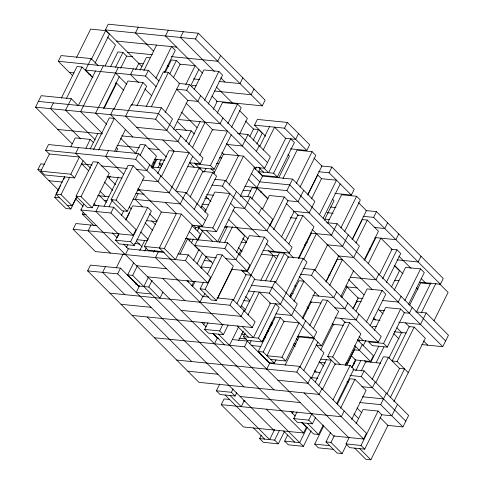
<?xml version="1.0" encoding="UTF-8"?>
<svg xmlns="http://www.w3.org/2000/svg" width="484" height="484" viewBox="0 0 484 484"><rect width="100%" height="100%" fill="white"/><g stroke="black" fill="none" stroke-linecap="round" stroke-linejoin="round"><path stroke-width="0.73" d="M72.122 143.79L35.544 107.158L41.231 95.693L71.263 98.706L78.154 105.609M72.618 75.643L58.304 61.305L61.147 55.575L91.173 58.588L98.07 65.491M53.403 102.935L50.554 108.664L80.774 138.926M76.587 57.439L90.647 29.119L105.657 30.631L109.372 34.346L94.979 63.337M61.299 98.222L77.029 66.532L82.032 67.034L92.638 77.652M66.302 98.724L82.032 67.034M49.368 154.009L40.831 171.203L70.858 174.216L79.394 157.022L49.368 154.009L45.653 150.288L48.503 144.559L138.581 153.597L205.385 220.498M71.263 98.706L65.57 110.17L95.257 139.9M92.91 77.482L85.487 70.053L91.173 58.588M141.981 66.568L105.403 29.929L108.247 24.2L198.331 33.239L265.129 100.14L262.286 105.869L216.493 101.271M91.264 59.623L105.657 30.631M58.57 190.279L37.891 169.575L40.741 163.846L44.492 164.221M78.426 105.445L95.493 71.057M103.346 65.824L80.586 111.677L102.324 133.445M105.125 65.897L115.501 44.994L107.545 37.026M70.888 146.658L75.238 137.892L90.254 139.398L93.436 142.586M110.552 66.756L117.915 51.921L122.924 52.423L126.633 56.144L132.64 56.743M115.555 67.258L122.924 52.423M78.529 147.572L75.685 153.301L90.526 168.172M118.362 67.33L95.596 113.183L106.734 124.334M138.273 27.213L135.429 32.942L153.452 50.995M76.895 196.849L70.87 208.985L56.023 194.12L64.729 176.587M70.87 208.985L65.866 208.483L54.734 197.333L59.417 187.895M60.089 186.546L60.754 185.197M63.434 179.806L64.771 177.108M120.607 68.28L126.633 56.144M103.491 108.47L119.227 76.781M56.023 194.12L61.032 194.622L69.732 177.09M104.254 108.156L116.638 83.212L123.529 90.109M85.904 148.165L90.254 139.398M40.831 171.203L44.54 174.918L74.572 177.93L83.103 160.736M90.151 148.981L97.847 133.475M113.456 108.96L110.612 114.69L132.876 136.99M133.372 68.843L130.529 74.572L138.478 82.534M93.587 149.598L109.317 117.902L114.321 118.405L98.591 150.1M113.885 109.317L127.939 80.997L142.955 82.51L146.664 86.225L136.96 105.778M135.623 69.787L138.968 63.041M76.042 196.129L93.116 161.741L98.119 162.243L109.251 173.393L92.184 207.781L87.18 207.279L76.042 196.129L81.052 196.631L92.184 207.781M67.161 205.27L72.164 205.773L76.847 196.335M140.033 70.265L146.392 57.451L149.967 57.814M81.052 196.631L98.119 162.243M143.851 70.725L156.574 45.097M108.555 150.584L105.712 156.32L123.735 174.367M85.487 70.053L145.545 76.079L148.388 70.349L158.988 80.967M168.305 30.226L165.455 35.961L202.566 73.126M131.575 105.433L142.955 82.51M301.617 422.471L306.39 427.251L303.541 432.98L80.876 209.989L83.726 204.26M177.803 253.828L188.312 254.887L210.582 277.187L207.733 282.916L185.469 260.616L95.384 251.577L73.12 229.277L75.964 223.541L96.981 225.653M94.09 225.853L82.425 214.17L83.375 212.264M114.744 151.135L125.459 129.555M116.354 151.54L117.697 148.842L116.106 147.251M155.854 78.299L171.584 46.609L175.299 50.324L164.251 72.576M109.281 178.203L110.285 176.182M146.331 106.244L163.398 71.856L168.408 72.358L179.54 83.508L165.147 112.5M183.315 31.732L180.471 37.468L214.4 71.444M98.736 205.767L95.892 211.496L118.163 233.796M165.389 72.104L171.415 59.968L176.424 60.47L180.665 64.717M90.974 225.054L88.13 230.783L110.4 253.084M151.335 106.746L168.408 72.358M104.12 206.111L118.513 177.12M169.727 73.955L176.424 60.47M111.078 199.644L128.145 165.256L133.154 165.758L144.286 176.908L127.213 211.296L122.21 210.794L111.078 199.644L116.081 200.146L127.213 211.296M109.13 206.614L112.476 199.874M135.617 153.864L140.299 144.426L145.303 144.928L156.441 156.072L151.087 166.865M173.435 77.67L180.133 64.184L195.149 65.691L185.771 84.573M45.653 150.288L135.738 159.333L138.581 153.597M35.544 107.158L155.654 119.209L161.347 107.75L172.479 118.901L166.786 130.359L136.76 127.346M105.403 29.929L195.488 38.974L198.331 33.239M116.081 200.146L133.154 165.758M80.876 209.989L110.909 213.002L113.752 207.273L136.016 229.573L133.173 235.303L73.12 229.277M139.949 155.715L145.303 144.928M321.914 388.676L319.065 394.412L198.954 382.354L87.622 270.858L90.466 265.129L120.498 268.142L139.053 286.728M121.266 215.743L123.608 211.018M149.719 164.748L146.87 170.483L136.361 169.424M176.194 89.189L186.703 90.242L189.547 84.512L267.483 162.557M190.823 85.589L198.857 69.406M138.073 193.679L135.23 199.408L142.653 206.843M125.616 219.996L132.64 205.839L147.656 207.346L151.365 211.06L134.298 245.448L119.282 243.942L115.573 240.227L118.919 233.482M191.718 86.83L192.39 85.48L196.141 85.856M118.798 234.335L117.122 237.711L112.355 232.931M126.161 219.5L129.506 212.76M151.764 167.918L156.12 159.157M152.442 168.384L157.088 159.018M173.435 129.379L187.828 100.388L176.696 89.237M105.482 266.636L102.638 272.365L124.902 294.665M194.157 89.461L203.861 69.908L218.877 71.414L222.586 75.135L208.193 104.127M161.765 166.357L159.115 163.701L161.124 159.659M175.517 130.662L176.182 129.313L191.198 130.819L194.38 134.007M158.08 167.615L160.089 163.568M157.657 173.574L169.037 150.651L189.056 152.66L169.14 192.777L139.114 189.764M160.851 175.898L158.008 181.633L142.242 180.048M180.768 135.78L177.918 141.51L121.617 135.859M200.678 95.663L197.835 101.392L187.326 100.339M220.595 55.539L217.752 61.274L171.209 56.598M161.323 176.775L174.04 151.153L162.908 140.003M116.299 267.846L123.323 253.683M126.336 247.614L127.679 244.916M115.573 240.227L130.589 241.734L147.656 207.346M125.41 254.59L128.26 248.855L164.288 252.473M87.622 270.858L117.648 273.871L120.498 268.142M204.484 100.412L218.877 71.414M185.844 141.612L191.198 130.819M188.706 144.607L200.086 121.684M162.951 292.112L159.938 298.18L148.8 287.03L138.793 286.026L127.661 274.876L133.687 262.739M139.707 250.603L144.728 240.487M192.372 147.808L205.089 122.186M144.305 246.453L161.378 212.065L181.397 214.073L192.529 225.223L175.456 259.612L164.324 248.461L144.305 246.453L148.019 250.167L163.029 251.674M213.226 109.438L217.243 101.35L211.944 96.038M127.661 274.876L132.664 275.378L137.353 265.94M144.716 251.105L146.386 247.735M175.692 190.763L192.765 156.374M217.153 113.335L222.507 102.547L237.517 104.054L241.232 107.775L231.521 127.328M199.789 155.237L212.512 129.615L227.522 131.122L210.455 165.51L195.439 164.003M135.853 284.404L136.524 283.055M153.749 252.249L154.753 250.222M139.555 285.711L136.204 292.457L151.22 293.963M192.027 225.175L202.536 226.228L208.229 214.763L185.965 192.469L180.272 203.927L132.979 199.184M189.68 162.757L200.188 163.81L203.032 158.08L158.498 113.48L38.387 101.422M222.949 117.957L220.105 123.692L178.064 119.469M242.865 77.839L240.016 83.569L218.998 81.463M186.431 193.346L199.154 167.718M158.286 251.874L155.443 257.603L222.241 324.498M199.88 169.297L200.551 167.948M143.796 286.528L148.485 277.09M164.324 248.461L181.397 214.073M190.145 197.061L202.863 171.439L194.38 162.945M227.813 123.608L237.517 104.054M203.927 172.334L205.936 168.293M148.8 287.03L152.151 280.29M194.247 209.348L197.097 203.619M187.889 166.593L214.164 169.231L231.237 134.842M253.997 88.989L251.154 94.719L214.37 91.028M197.139 204.133L212.869 172.443L216.584 176.158L200.854 207.848M213.771 173.677L223.475 154.124L243.494 156.132L254.626 167.282L240.233 196.28M179.915 254.288L187.611 238.775L198.749 249.925L193.388 260.713M239.659 133.929L247.36 118.417L239.405 110.455M189.19 241.068L190.194 239.048M195.215 228.932L195.887 227.583L193.763 225.459M204.823 212.264L214.86 192.033L229.876 193.539L212.803 227.928L197.793 226.421L212.633 241.286M191.368 243.01L193.376 238.963M197.393 230.874L199.069 227.504M185.469 260.616L188.312 254.887M211.944 185.051L222.452 186.11L225.296 180.375L292.1 247.276L289.25 253.005L262.981 250.367M254.124 167.234L264.633 168.287L270.326 156.828L248.062 134.528L242.369 145.987L227.353 144.48M225.768 181.252L238.491 155.63M212.803 263.562L194.78 245.515L200.467 234.05L191.985 225.556M265.656 136.306L254.523 125.156L257.367 119.421L287.399 122.44L309.663 144.734L306.82 150.47L290.303 148.812M198.047 240.143L202.397 231.376M249.804 136.482L253.489 129.065L245.533 121.103M229.101 185.13L243.494 156.132M253.138 140.354L258.492 129.567L262.201 133.288L256.847 144.075M188.022 282.118L188.687 280.774M197.055 263.913L202.409 253.126M201.501 230.142L216.517 231.648L236.434 191.525M256.345 151.407L259.194 145.678M259.829 146.216L269.54 126.663M191.731 285.838L194.072 281.119M200.769 267.634L206.456 256.169M192.578 286.558L195.258 281.162M201.616 268.354L202.288 267.005L210.546 267.833M263.163 150.088L274.543 127.165L285.675 138.315L268.602 172.703L264.361 168.456M255.231 169.715L256.574 167.016M219.464 242.375L227.498 226.191M207.509 274.004L217.213 254.451L222.216 254.953L233.348 266.103L216.281 300.491L211.278 299.989L200.14 288.839L203.492 282.099M258.595 171.699L273.611 173.205L290.678 138.817L294.393 142.532L277.32 176.92L262.304 175.414L258.595 171.699L260.271 168.323M224.467 242.877L232.501 226.694M247.778 196.534L252.128 187.768L257.131 188.27L267.737 198.888M194.78 245.515L224.806 248.528L227.649 242.799L249.913 265.093L247.07 270.828L231.304 269.243M224.945 226.488L266.986 230.705L272.68 219.246L250.409 196.946L244.722 208.41L234.208 207.352M254.523 125.156L284.55 128.169L287.399 122.44M200.14 288.839L205.149 289.341L222.216 254.953M199.971 302.197L202.82 296.468L208.822 297.073M256.877 187.574L262.564 176.109L292.59 179.122L314.86 201.423L309.167 212.887L293.407 211.302M203.244 296.831L204.92 293.455M251.777 199.057L257.131 188.27M236.271 252.678L244.638 235.823L236.156 227.329M203.419 324.939L204.423 322.919M238.781 253.943L235.938 259.678L225.429 258.619M258.698 213.825L261.541 208.096M298.531 133.584L295.682 139.319L285.173 138.261M238.612 254.657L240.953 249.938M217.83 297.975L232.223 268.983M239.677 255.183L249.387 235.629L264.397 237.136L268.112 240.851L236.985 303.559M262.606 208.991L269.304 195.506L284.314 197.018L288.028 200.733L273.635 229.725M278.766 177.664L289.474 156.084L287.883 154.493M228.049 325.206L223.366 334.644L208.35 333.137L204.635 329.423L207.987 322.677M283.007 178.481L297.067 150.161L312.077 151.667L315.792 155.382L300.062 187.072M109.886 293.159L230.003 305.216L232.846 299.481L255.11 321.781L252.267 327.511L132.156 315.459M244.862 186.37L286.903 190.587L292.59 179.122M242.073 270.998L247.33 271.524L264.397 237.136M269.921 226.01L284.314 197.018M233.318 300.358L246.035 274.737L241.262 269.957M204.635 329.423L219.651 330.929L222.997 324.183M214.479 343.785L217.322 338.056L218.822 338.201M296.347 183.357L312.077 151.667M240.693 307.273L254.753 278.953L247.33 271.524M243.978 310.631L241.135 316.367L181.077 310.335M303.728 190.273L298.035 201.737L287.526 200.685M244.62 311.17L254.324 291.616M281.434 237.003L294.157 211.381M260.822 280.357L273.206 255.413M229.495 345.292L238.527 327.087M247.947 315.048L259.327 292.118L270.459 303.268L253.392 337.657L242.26 326.506M307.528 195.022L321.921 166.03L313.965 158.068M285.149 240.717L297.866 215.096L302.869 215.598L314.001 226.748L298.271 258.438M308.072 194.532L317.782 174.978M265.444 281.016L279.504 252.696M238.57 340.627L243.258 331.183M288.815 243.918L302.869 215.598M270.447 281.519L284.507 253.199L269.491 251.692M311.448 198.924L321.491 178.693L336.507 180.199L319.434 214.587M236.785 392.645L235.109 396.015L220.099 394.508L216.384 390.794L219.736 384.048M243.379 336.652L258.396 338.159L275.469 303.771L279.177 307.491L262.104 341.879L247.094 340.367L243.379 336.652L245.055 333.282M248.316 291.017L269.34 293.123L275.027 281.664L297.297 303.964L291.604 315.423L275.838 313.844M318.575 171.711L329.084 172.764L331.927 167.034L354.197 189.335L351.348 195.064L334.837 193.406M275.499 282.541L288.216 256.919L303.232 258.426L306.941 262.14L289.874 296.529M244.505 346.798L247.348 341.069L269.618 363.363L299.644 366.382L366.442 433.277L363.599 439.006L333.573 435.993L244.505 346.798L154.42 337.759M249.532 343.973L251.111 340.79M303.541 432.98L243.488 426.955L221.218 404.654L224.068 398.925L229.319 399.451M216.384 390.794L231.4 392.3L233.076 388.93M299.033 258.123L311.418 233.173M303.232 258.426L280.472 304.273L269.461 303.172M323.149 218.302L340.216 183.914M262.6 341.244L271.306 323.711M303.704 259.303L316.421 233.675M276.037 359.8L274.361 363.169L269.358 362.667L258.226 351.517L275.299 317.129L280.303 317.631L284.544 321.878M324.298 220.238L334.008 200.685L332.417 199.093M258.226 351.517L263.229 352.019L280.303 317.631M290.557 297.587L298.924 280.726L303.928 281.228L293.885 301.459M327.541 223.076L341.601 194.756L356.611 196.268L360.326 199.983L344.59 231.673M244.251 400.595L241.238 406.663L230.106 395.513M266.375 360.526L267.047 359.176M300.262 274.174L311.521 275.305L314.364 269.576L381.162 336.471L378.319 342.2L357.301 340.095M337.935 255.903L353.701 257.482L359.394 246.023L337.124 223.723L331.437 235.188L310.413 233.076M314.836 270.453L327.553 244.825M266.775 369.098L269.618 363.363M340.881 227.958L356.611 196.268M281.954 357.246L299.027 322.858L284.011 321.352L266.944 355.74L281.954 357.246L285.669 360.961L305.579 320.844M302.343 318L315.06 292.378M302.815 318.877L311.182 302.022L320.94 303.002M348.256 234.873L342.569 246.332L326.803 244.753M325.968 281.597L338.685 255.976M326.016 282.118L337.396 259.194L342.4 259.696L329.677 285.318M285.058 365.232L299.112 336.912M352.062 239.622L366.455 210.631L358.499 202.663M309.766 325.436L322.483 299.814L327.486 300.316L338.619 311.466L321.551 345.854L316.548 345.352M352.606 239.126L362.316 219.573L367.32 220.075L378.452 231.225L364.059 260.223M313.432 328.636L327.486 300.316M355.94 243.004L367.32 220.075M284.374 431.692L278.348 443.828L263.338 442.322L259.624 438.607L261.299 435.231M176.69 360.054L296.801 372.111L299.644 366.382M298.108 336.138L313.868 337.723L316.717 331.994L272.183 287.393L251.166 285.282M336.628 291.87L333.785 297.606L312.767 295.494M363.109 216.312L373.618 217.364L376.461 211.635L443.259 278.53L440.416 284.259L419.398 282.154M299.735 367.416L314.128 338.419L297.115 336.713M303.783 370.454L317.837 342.134M274.658 429.496L269.636 439.611L225.102 395.011M340.815 296.468L353.532 270.84M341.71 297.702L347.064 286.915M259.624 438.607L274.64 440.113L279.322 430.669M364.821 259.908L375.862 237.656M320.729 349.944L333.446 324.322L343.204 325.302M292.227 413.439L293.231 411.418M310.776 377.532L307.933 383.261L277.907 380.249M347.766 303.02L344.917 308.756L334.408 307.697M387.593 222.785L384.75 228.515L374.241 227.462M311.248 378.403L323.965 352.782L316.016 344.82M368.149 263.78L380.872 238.158L392.004 249.308L379.281 274.93M315.441 417.771L312.428 423.839L297.412 422.332L293.703 418.618L297.049 411.872M311.073 430.833L303.371 446.339L288.361 444.832L284.646 441.118L287.659 435.049M335.63 364.464L327.68 356.502L344.747 322.114L349.757 322.616L360.889 333.766L345.159 365.456M315.338 381.967L326.385 359.715M352.842 308.852L358.196 298.065L346.006 285.85M353.223 308.695L356.902 301.278L361.191 301.707M327.68 356.502L332.683 357.004L349.757 322.616M318.672 385.839L331.389 360.217L320.88 359.164M356.036 311.176L367.084 288.924L382.094 290.43L385.809 294.145L370.079 325.835M358.898 314.17L356.055 319.9L335.031 317.794M378.815 274.053L375.965 279.782L350.446 277.223M398.731 233.929L395.882 239.665L374.864 237.553M322.38 389.553L335.103 363.932L350.114 365.438L353.828 369.159L336.755 403.547M293.703 418.618L308.719 420.124L312.065 413.378M307.358 427.112L299.663 442.624L284.646 441.118M382.614 278.802L397.007 249.811L400.716 253.525L386.323 282.517M366.364 322.12L382.094 290.43M345.679 363.666L347.179 363.817L355.716 346.623M346.719 365.341L354.421 349.835M358.983 341.25L359.654 339.901M333.046 399.826L350.114 365.438M362.268 344.608L359.424 350.337L354.167 349.811M391.477 286.976L399.512 270.798L394.212 265.486M302.421 422.834L313.553 433.985L318.557 434.487L323.245 425.049M351.862 367.398L355.54 359.981L351.299 355.734M352.074 367.574L355.758 360.163M363.163 345.842L365.844 340.446M372.202 327.638L372.874 326.289L376.625 326.664M333.403 449.352L318.387 447.845L314.679 444.13L323.711 425.926M337.227 404.424L349.944 378.797L354.947 379.299L366.086 390.449L351.693 419.446M374.259 330.433L385.639 307.503L400.649 309.01L404.364 312.731L387.291 347.119L372.281 345.612L368.566 341.892L383.582 343.398L387.291 347.119M394.176 290.309L405.556 267.386L420.566 268.892L424.28 272.607L408.544 304.303M355.74 370.774L360.761 360.665M340.554 408.296L354.947 379.299M346.804 444.13L342.115 453.575L337.112 453.072L325.98 441.922L330.663 432.478M361.124 371.119L365.813 361.681M344.178 410.976L341.335 416.712L221.218 404.654M349.986 375.457L361.245 376.588L364.095 370.859L408.629 415.454L402.936 426.918L387.17 425.339M401.079 296.353L398.235 302.083L382.469 300.497M420.995 256.23L418.152 261.965L397.128 259.854M354.79 359.902L370.556 361.488L373.4 355.758L357.501 339.829M325.98 441.922L330.983 442.424L334.329 435.679M370.817 362.183L378.851 345.999M383.582 343.398L400.649 309.01M404.836 300.582L420.566 268.892M376.201 362.528L383.897 347.022M372.033 379.686L383.413 356.762L388.416 357.265L399.548 368.409L386.831 394.036M409.609 305.198L420.656 282.946L430.415 283.926M375.227 382.009L372.384 387.738L361.875 386.686M412.211 307.497L409.367 313.233L404.11 312.706M375.699 382.886L388.416 357.265M356.042 423.7L363.067 409.543L378.083 411.049L381.791 414.764L364.724 449.152L349.708 447.646L345.999 443.931L349.345 437.185M388.888 358.142L401.605 332.514M416.561 311.756L430.954 282.765M414.201 327.093L409.198 326.591L392.125 360.979L397.134 361.481L414.201 327.093L425.333 338.243L393.873 401.623M421.231 312.93L435.957 283.267M359.648 402.513L380.672 404.618L386.359 393.159M421.745 344.572L442.769 346.677L448.456 335.218L426.192 312.918L420.499 324.383L398.731 322.199M345.999 443.931L361.01 445.437L378.083 411.049M390.158 397.909L404.551 368.917L399.3 368.385M434.039 320.711L448.093 292.39L439.611 283.896M397.491 404.309L391.804 415.768L381.295 414.715M354.711 448.148L365.85 459.298L370.853 459.8L387.92 425.412L379.97 417.45M116.535 41.08L176.593 47.111M127.667 52.23L152.442 54.716M138.799 63.38L143.306 63.834M167.325 66.241L168.831 66.393L167.767 65.334M58.304 61.305L148.388 70.349M193.473 78.898L199.481 79.503M69.436 72.455L73.943 72.909M88.953 74.415L90.454 74.566M179.038 83.454L189.547 84.512M115.21 83.067L116.638 83.212M161.347 107.75L131.315 104.738L125.628 116.196L166.448 157.082M253.235 129.04L258.492 129.567M237.547 133.469L248.062 134.528M57.808 129.458L102.136 133.905M116.989 145.43L139.507 147.687M148.515 148.594L159.024 149.647M321.418 165.982L331.927 167.034M219.433 157.736L221.69 157.959M216.59 163.465L218.841 163.695M154.396 159.212L164.905 160.271M159.115 163.701L162.866 164.082M202.36 171.384L212.869 172.443M151.571 166.962L160.579 167.863M81.56 163.925L92.069 164.977M101.077 165.885L127.352 168.523M214.787 179.322L225.296 180.375M37.891 169.575L41.648 169.951M106.958 176.509L121.974 178.015M243.077 190.206L250.585 190.956M260.344 191.936L261.844 192.088M240.651 195.966L250.409 196.946M176.2 191.489L185.965 192.469M206.559 194.544L213.317 195.221M330.669 207.037L335.926 207.563M365.952 210.576L376.461 211.635M49.029 180.726L62.539 182.081M137.226 190.248L139.368 190.46L137.777 188.869M204.774 198.379L208.531 198.761M135.822 193.449L144.081 194.278M327.075 212.694L333.077 213.299M201.931 204.115L208.689 204.792M97.695 195.639L108.954 196.77M324.734 219.149L329.241 219.597M290.315 217.685L296.323 218.284M104.169 200.303L107.17 200.606M326.615 222.67L337.124 223.723M54.734 197.333L59.738 197.835M93.485 205.24L113.752 207.273M224.703 227.135L226.96 227.359M82.425 214.17L86.182 214.551M146.235 220.577L156.743 221.63M195.385 227.534L199.142 227.91M390.999 249.206L397.007 249.811M305.785 242.641L307.286 242.793M241.05 242.151L246.308 242.678M185.469 238.564L227.649 242.799M136.972 239.713L147.59 240.778M261.191 254.203L277.707 255.861M134.437 243.47L139.943 244.027M198.494 249.901L199.995 250.053M205.912 256.665L216.421 257.718M303.105 268.445L314.364 269.576M204.121 260.501L211.629 261.251M394.381 280.315L398.883 280.762M328.672 275.039L330.173 275.184M245.787 274.712L251.039 275.239M136.542 265.74L166.575 268.753M346.562 286.867L357.071 287.919M254.009 279.552L275.027 281.664M147.68 276.89L207.733 282.916M357.694 298.011L362.952 298.543M290.999 293.31L293.25 293.534M415.683 311.865L426.192 312.918M379.341 310.22L384.592 310.746M217.08 297.902L232.846 299.481M243.688 300.582L249.69 301.187M373.206 319.634L379.964 320.311M121.024 304.309L151.05 307.322M394.097 331.764L406.112 332.968M270.822 324.044L272.25 324.183M270.06 325.321L271.56 325.472M267.216 331.05L268.717 331.201M245.019 334.825L242.768 334.601L241.71 333.543M238.981 338.237L246.489 338.988M262.255 340.573L263.756 340.724M293.782 343.737L296.033 343.961M232.338 339.562L247.348 341.069M251.148 345.473L260.912 346.453M364.809 361.578L380.823 363.188M320.087 362.425L325.345 362.952M270.653 359.455L285.669 360.961M352.83 369.728L364.095 370.859M314.703 371.918L319.96 372.444M311.109 377.574L317.867 378.252M346.901 381.84L348.401 381.991M187.822 371.204L217.848 374.217M362.498 396.777L383.516 398.889M240.118 396.517L300.171 402.543M243.585 400.879L245.085 401.03M314.679 444.13L329.689 445.637M195.488 38.974L262.286 105.869M284.55 128.169L306.82 150.47M329.084 172.764L351.348 195.064M373.618 217.364L440.416 284.259M220.764 77.815L225.006 82.062M317.25 174.446L321.491 178.693M398.895 256.205L411.085 268.42M421.159 278.506L425.4 282.753M216.354 86.926L232.259 102.856M394.484 265.323L402.966 273.817M416.476 287.786L418.067 289.378M369.098 248.921L370.157 249.98M445.613 340.948L289.747 184.858L259.72 181.845L251.238 173.345M273.611 173.205L277.32 176.92M186.703 90.242L264.633 168.287M286.903 190.587L442.769 346.677M258.831 167.422L263.599 172.201M254.082 167.615L262.564 176.109M186.001 103.068L213.039 130.148M226.294 143.421L239.017 156.163M286.201 203.413L298.398 215.628M312.18 229.428L372.087 289.426M405.489 322.876L409.73 327.124M423.512 340.924L427.753 345.171M145.545 76.079L156.144 86.697M181.591 112.179L196.97 127.576M221.884 152.533L224.007 154.656M248.389 179.08L268.009 198.724M348.589 279.425L363.968 294.823M378.276 309.155L383.05 313.934M396.832 327.741L402.137 333.046M304.654 244.438L305.713 245.503M393.716 333.633L399.022 338.945M144.843 88.905L151.734 95.808M177.18 121.29L186.195 130.317M356.375 300.745L357.434 301.81M373.339 317.734L375.457 319.857M210.455 165.51L214.164 169.231M115.513 73.066L126.645 84.216M210.939 168.632L214.654 172.346M155.654 119.209L200.188 163.81M222.452 186.11L289.25 253.005M311.521 275.305L378.319 342.2M288.452 252.642L293.752 257.948M397.134 361.481L408.266 372.632M283.975 252.672L288.748 257.446M230.469 203.153L234.71 207.4L217.643 241.788L206.505 230.644M189.377 162.442L194.144 167.216M232.889 210.086L259.926 237.166M266.285 243.537L274.24 251.498M299.154 276.455L318.774 296.099M341.038 318.393L345.28 322.64M359.061 336.447L363.303 340.694M268.432 250.633L276.382 258.595M205.682 196.371L210.982 201.677M228.478 219.198L248.092 238.842M294.744 285.566L295.803 286.625M310.649 301.49L311.708 302.554M332.387 323.258L333.978 324.855M354.651 345.558L370.556 361.488M332.115 323.427L333.706 325.018M242.817 238.503L246.525 242.224M364.748 360.622L366.34 362.214M307.001 306.856L308.592 308.453M201.798 206.009L206.039 210.256M290.333 294.677L291.392 295.736M153.047 162.14L154.112 163.199M238.406 247.62L242.115 251.335M353.447 362.831L354.506 363.889M212.803 227.928L216.517 231.648M361.245 376.588L405.78 421.189M346.114 362.752L347.179 363.817M120.516 138.14L135.889 153.537M135.738 159.333L202.536 226.228M224.806 248.528L247.07 270.828M269.34 293.123L313.868 337.723M380.672 404.618L402.936 426.918M313.069 337.36L321.551 345.854M332.683 357.004L340.107 364.434M308.066 336.858L309.125 337.917M165.256 202.421L176.394 213.571L159.321 247.959L192.723 281.41M189.141 231.285L197.623 239.78M296.232 338.534L297.823 340.125M319.029 361.366L323.796 366.14M138.049 188.706L161.378 212.065M245.672 296.48L249.913 300.727M271.119 321.969L272.71 323.56M357.004 407.976L361.778 412.755M271.379 322.665L272.438 323.723M293.643 344.965L295.234 346.556M314.618 370.478L316.209 372.069M353.889 413.874L358.656 418.654M149.544 213.74L156.967 221.176M241.262 305.592L245.503 309.839M107.158 176.243L115.64 184.737M151.692 220.843L155.4 224.558M264.567 336.519L265.631 337.578M230.003 305.216L252.267 327.511M296.801 372.111L363.599 439.006M104.314 181.972L112.796 190.466M129.228 206.928L131.352 209.052M145.133 222.858L152.557 230.287M258.396 338.159L262.104 341.879M81.814 163.949L88.705 170.852M205.149 289.341L216.281 300.491M361.01 445.437L364.724 449.152M237.251 326.004L248.389 337.154M263.229 352.019L274.361 363.169M304.055 392.905L348.583 437.5M359.721 448.65L370.853 459.8M99.898 191.083L105.203 196.395M140.723 231.969L148.146 239.398M186.915 280.538L202.82 296.468M99.395 195.53L106.286 202.427M110.909 213.002L133.173 235.303M70.858 174.216L74.572 177.93M136.313 241.08L142.145 246.919M93.926 203.576L96.044 205.7M130.589 241.734L134.298 245.448M219.651 330.929L223.366 334.644M308.719 420.124L312.428 423.839M330.983 442.424L342.115 453.575M162.691 278.397L184.961 300.691M218.357 334.141L274.023 389.892M307.425 423.337L318.557 434.487M213.353 333.639L224.485 344.789M123.487 244.081L128.26 248.855M201.417 322.126L206.19 326.906M212.549 333.276L217.322 338.056M290.485 411.321L295.258 416.101M75.728 198.882L83.151 206.317M61.032 194.622L72.164 205.773M132.664 275.378L243.996 386.873M266.26 409.174L303.371 446.339M283.527 430.972L294.659 442.122M117.648 273.871L273.514 429.967M231.4 392.3L235.109 396.015M274.64 440.113L278.348 443.828M147.172 316.966L191.7 361.56M253.495 427.959L264.633 439.109"/></g></svg>
